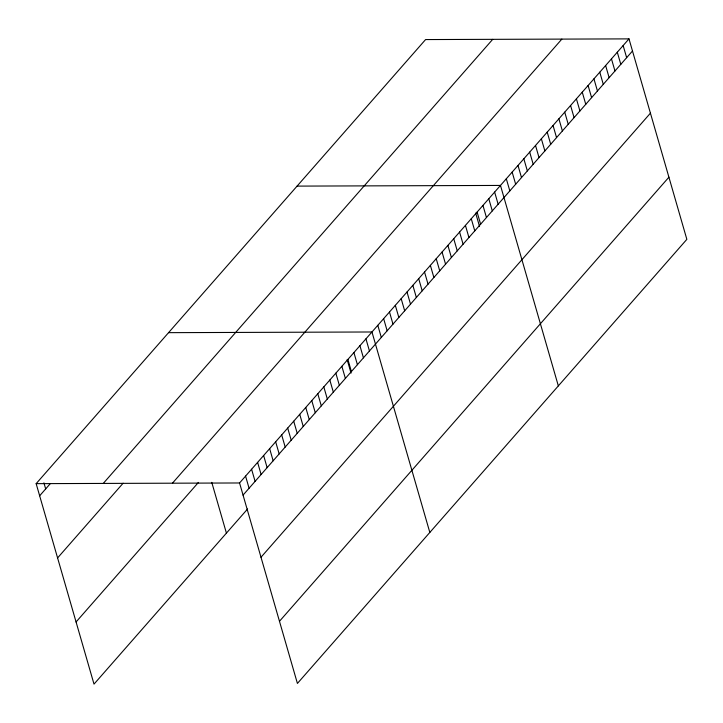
<?xml version="1.0" encoding="UTF-8"?>
<svg xmlns="http://www.w3.org/2000/svg" width="723" height="723" viewBox="0 0 723 723"><rect width="100%" height="100%" fill="white"/><g stroke="black" fill="none" stroke-linecap="round" stroke-linejoin="round"><path stroke-width="1.08" d="M247.591 508.983L94.008 684.121L36.15 483.651L425.585 39.566L628.992 38.879L686.85 239.349L297.415 683.434L239.557 482.973L628.992 38.879M39.648 495.788L50.348 483.588M103.272 483.425L492.706 39.34M57.587 557.93L123.127 483.199M172.436 483.199L561.861 39.105M76.069 621.97L198.445 482.413M243.055 495.101L632.489 51.017M260.994 557.252L650.429 113.168M279.476 621.283L668.911 177.198M297.072 186.109L500.479 185.431L558.337 385.892M168.558 332.661L371.965 331.984L429.824 532.444M36.15 483.651L239.557 482.973M623.145 45.54L626.651 57.677M617.306 52.21L620.804 64.338M611.468 58.87L614.966 70.999M605.621 65.531L609.128 77.659M599.783 72.192L603.28 84.32M593.945 78.852L597.442 90.981M588.097 85.513L591.604 97.641M582.259 92.173L585.757 104.302M576.412 98.834L579.918 110.962M570.574 105.495L574.08 117.632M564.735 112.155L568.233 124.293M558.888 118.816L562.395 130.953M553.05 125.477L556.547 137.614M547.212 132.137L550.709 144.275M541.364 138.807L544.871 150.935M535.526 145.468L539.024 157.596M529.688 152.128L533.185 164.257M523.841 158.789L527.347 170.917M518.002 165.45L521.5 177.578M512.155 172.11L515.662 184.238M506.317 178.771L509.823 190.899M494.631 192.092L498.138 204.229M488.793 198.753L492.291 210.89M482.955 205.413L486.452 217.551M477.108 212.074L480.614 224.211M475.671 213.095L479.557 226.561M471.269 218.744L474.767 230.872M465.431 225.404L468.929 237.533M459.584 232.065L463.091 244.193M453.746 238.726L457.243 250.854M447.899 245.386L451.405 257.515M442.06 252.047L445.567 264.175M436.222 258.707L439.72 270.836M430.375 265.368L433.881 277.496M424.537 272.029L428.034 284.157M418.698 278.689L422.196 290.827M412.851 285.35L416.358 297.487M407.013 292.011L410.51 304.148M401.175 298.671L404.672 310.809M395.327 305.341L398.834 317.469M389.489 312.002L392.987 324.13M383.642 318.662L387.148 330.791M377.804 325.323L381.31 337.451M365.946 338.843L369.444 350.98M359.927 345.711L363.425 357.84M353.909 352.571L357.406 364.699M347.89 359.43L351.387 371.568M347.157 359.647L351.044 373.113M341.871 366.299L345.368 378.427M335.852 373.158L339.349 385.296M329.833 380.027L333.33 392.155M323.814 386.886L327.32 399.024M317.795 393.755L321.301 405.883M311.776 400.614L315.282 412.743M305.757 407.474L309.263 419.611M299.738 414.342L303.244 426.471M293.719 421.202L297.225 433.339M287.7 428.07L291.206 440.199M281.681 434.93L285.187 447.058M275.662 441.789L279.168 453.927M269.652 448.658L273.149 460.786M263.633 455.517L267.13 467.654M257.614 462.386L261.111 474.514M251.595 469.245L255.092 481.373M245.576 476.114L249.074 488.242M211.767 482.368L226.416 533.122M43.922 482.856L45.666 488.92"/></g></svg>
